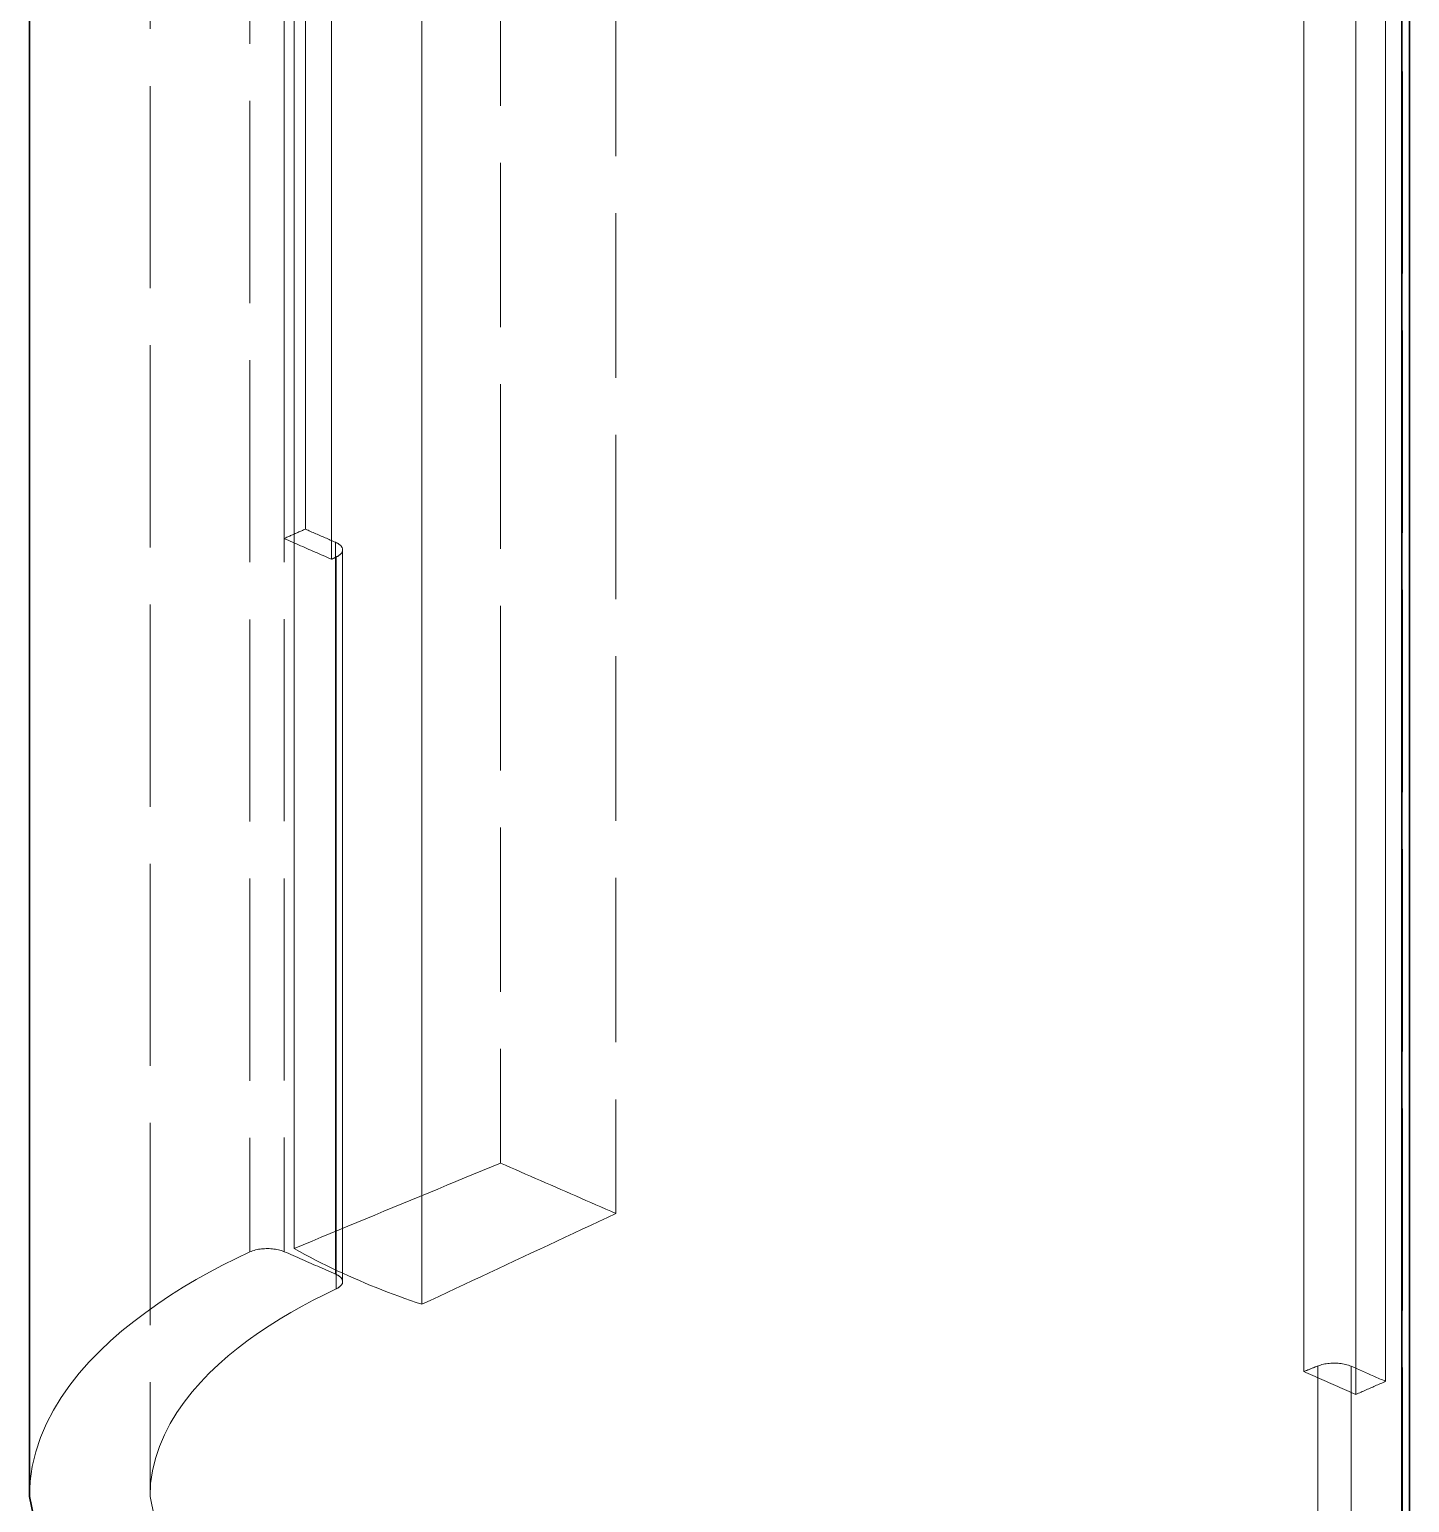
# Model space of a CAD drawing. Header units: millimetres. Extents: x 10 to 410, y 10 to 287.
# Drawn here: x 299.97 to 306.02, y 177.96 to 184.41 of the extents above; entities that cross this region are included whole.
import ezdxf

# ---------------------------------------------------------------- set-up
doc = ezdxf.new("R2010")
doc.units = ezdxf.units.MM
doc.linetypes.add('DASHED', pattern=[0.75, 0.5, -0.25])
doc.layers.add('HIDDEN', color=8, linetype='DASHED', lineweight=18)
doc.layers.add('VISIBLE', color=7, linetype='CONTINUOUS', lineweight=35)

msp = doc.modelspace()

# ---------------------------------------------------------------- linework, layer by layer
at = {"layer": 'HIDDEN'}
for points in [[(300.9354, 179.0562), (300.9354, 180.1923), (300.9354, 181.3283), (300.9354, 182.4643), (300.9354, 183.6004), (300.9354, 184.7364), (300.9354, 185.8724), (300.9354, 187.0085), (300.9354, 188.1445), (300.9354, 189.2805), (300.9354, 190.4166), (300.9354, 191.5526), (300.9354, 192.6886), (300.9354, 193.8247), (300.9354, 194.9607), (300.9354, 196.0967), (300.9354, 197.2328), (300.9354, 198.3688), (300.9354, 199.5048), (300.9354, 200.6409), (300.9354, 201.7769), (300.9354, 202.9129), (300.9354, 204.049), (300.9354, 205.185)], [(301.0872, 179.0574), (301.0872, 180.1934), (301.0872, 181.3294), (301.0872, 182.4655), (301.0872, 183.6015), (301.0872, 184.7375), (301.0872, 185.8736), (301.0872, 187.0096), (301.0872, 188.1456), (301.0872, 189.2817), (301.0872, 190.4177), (301.0872, 191.5537), (301.0872, 192.6897), (301.0872, 193.8258), (301.0872, 194.9618), (301.0872, 196.0978), (301.0872, 197.2339), (301.0872, 198.3699), (301.0872, 199.5059), (301.0872, 200.642), (301.0872, 201.778), (301.0872, 202.914), (301.0872, 204.0501), (301.0872, 205.1861)], [(300.4985, 177.9853), (300.4985, 179.1213), (300.4985, 180.2573), (300.4985, 181.3934), (300.4985, 182.5294), (300.4985, 183.6654), (300.4985, 184.8015), (300.4985, 185.9375), (300.4985, 187.0735), (300.4985, 188.2096), (300.4985, 189.3456), (300.4985, 190.4816), (300.4985, 191.6177), (300.4985, 192.7537), (300.4985, 193.8897), (300.4985, 195.0258), (300.4985, 196.1618), (300.4985, 197.2978), (300.4985, 198.4339), (300.4985, 199.5699), (300.4985, 200.7059), (300.4985, 201.842), (300.4985, 202.978), (300.4985, 204.114)], [(305.9894, 176.9132), (305.9894, 178.0492), (305.9894, 179.1853), (305.9894, 180.3213), (305.9894, 181.4573), (305.9894, 182.5934), (305.9894, 183.7294), (305.9894, 184.8654), (305.9894, 186.0014), (305.9894, 187.1375), (305.9894, 188.2735), (305.9894, 189.4095), (305.9894, 190.5456), (305.9894, 191.6816), (305.9894, 192.8176), (305.9894, 193.9537), (305.9894, 195.0897), (305.9894, 196.2257), (305.9894, 197.3618), (305.9894, 198.4978), (305.9894, 199.6338), (305.9894, 200.7699), (305.9894, 201.9059), (305.9894, 203.0419)], [(302.0352, 179.4458), (302.0352, 180.4166), (302.0352, 181.3874), (302.0352, 182.3582), (302.0352, 183.329), (302.0352, 184.2998), (302.0352, 185.2706), (302.0352, 186.2414), (302.0352, 187.2122), (302.0352, 188.183), (302.0352, 189.1537), (302.0352, 190.1245), (302.0352, 191.0953), (302.0352, 192.0661), (302.0352, 193.0369), (302.0352, 194.0077), (302.0352, 194.9785), (302.0352, 195.9493), (302.0352, 196.9201), (302.0352, 197.8909), (302.0352, 198.8617), (302.0352, 199.8325), (302.0352, 200.8032), (302.0352, 201.774)], [(302.5406, 179.2248), (302.5406, 180.1955), (302.5406, 181.1663), (302.5406, 182.1371), (302.5406, 183.1079), (302.5406, 184.0787), (302.5406, 185.0495), (302.5406, 186.0203), (302.5406, 186.9911), (302.5406, 187.9619), (302.5406, 188.9327), (302.5406, 189.9035), (302.5406, 190.8743), (302.5406, 191.8451), (302.5406, 192.8158), (302.5406, 193.7866), (302.5406, 194.7574), (302.5406, 195.7282), (302.5406, 196.699), (302.5406, 197.6698), (302.5406, 198.6406), (302.5406, 199.6114), (302.5406, 200.5822), (302.5406, 201.553)], [(301.0863, 182.1826), (301.0863, 182.3788), (301.0863, 182.575), (301.0863, 182.7712), (301.0863, 182.9675), (301.0863, 183.1637), (301.0863, 183.3599), (301.0863, 183.5561), (301.0863, 183.7524), (301.0863, 183.9486), (301.0863, 184.1448), (301.0863, 184.341), (301.0863, 184.5373), (301.0863, 184.7335), (301.0863, 184.9297), (301.0863, 185.1259), (301.0863, 185.3221), (301.0863, 185.5184), (301.0863, 185.7146), (301.0863, 185.9108), (301.0863, 186.107), (301.0863, 186.3033), (301.0863, 186.4995), (301.0863, 186.6957)], [(301.1796, 182.2236), (301.1796, 182.4199), (301.1796, 182.6161), (301.1796, 182.8123), (301.1796, 183.0085), (301.1796, 183.2047), (301.1796, 183.401), (301.1796, 183.5972), (301.1796, 183.7934), (301.1796, 183.9896), (301.1796, 184.1859), (301.1796, 184.3821), (301.1796, 184.5783), (301.1796, 184.7745), (301.1796, 184.9708), (301.1796, 185.167), (301.1796, 185.3632), (301.1796, 185.5594), (301.1796, 185.7557), (301.1796, 185.9519), (301.1796, 186.1481), (301.1796, 186.3443), (301.1796, 186.5406), (301.1796, 186.7368)], [(301.1304, 179.0715), (301.1304, 179.3983), (301.1304, 179.7251), (301.1304, 180.0519), (301.1304, 180.3787), (301.1304, 180.7055), (301.1304, 181.0322), (301.1304, 181.359), (301.1304, 181.6858), (301.1304, 182.0126), (301.1304, 182.3394), (301.1304, 182.6662), (301.1304, 182.9929), (301.1304, 183.3197), (301.1304, 183.6465), (301.1304, 183.9733), (301.1304, 184.3001), (301.1304, 184.6269), (301.1304, 184.9536), (301.1304, 185.2804), (301.1304, 185.6072), (301.1304, 185.934), (301.1304, 186.2608), (301.1304, 186.5876)], [(301.2943, 182.0916), (301.2943, 182.2878), (301.2943, 182.4841), (301.2943, 182.6803), (301.2943, 182.8765), (301.2943, 183.0727), (301.2943, 183.269), (301.2943, 183.4652), (301.2943, 183.6614), (301.2943, 183.8576), (301.2943, 184.0538), (301.2943, 184.2501), (301.2943, 184.4463), (301.2943, 184.6425), (301.2943, 184.8387), (301.2943, 185.035), (301.2943, 185.2312), (301.2943, 185.4274), (301.2943, 185.6236), (301.2943, 185.8199), (301.2943, 186.0161), (301.2943, 186.2123), (301.2943, 186.4085), (301.2943, 186.6048)], [(301.6903, 178.8267), (301.6903, 179.1534), (301.6903, 179.4802), (301.6903, 179.807), (301.6903, 180.1338), (301.6903, 180.4606), (301.6903, 180.7874), (301.6903, 181.1141), (301.6903, 181.4409), (301.6903, 181.7677), (301.6903, 182.0945), (301.6903, 182.4213), (301.6903, 182.7481), (301.6903, 183.0748), (301.6903, 183.4016), (301.6903, 183.7284), (301.6903, 184.0552), (301.6903, 184.382), (301.6903, 184.7088), (301.6903, 185.0355), (301.6903, 185.3623), (301.6903, 185.6891), (301.6903, 186.0159), (301.6903, 186.3427)], [(305.5564, 178.5319), (305.5564, 178.8203), (305.5564, 179.1086), (305.5564, 179.3969), (305.5564, 179.6853), (305.5564, 179.9736), (305.5564, 180.262), (305.5564, 180.5503), (305.5564, 180.8386), (305.5564, 181.127), (305.5564, 181.4153), (305.5564, 181.7037), (305.5564, 181.992), (305.5564, 182.2803), (305.5564, 182.5687), (305.5564, 182.857), (305.5564, 183.1454), (305.5564, 183.4337), (305.5564, 183.722), (305.5564, 184.0104), (305.5564, 184.2987), (305.5564, 184.5871), (305.5564, 184.8754), (305.5564, 185.1638)], [(305.9157, 178.4894), (305.9157, 178.7764), (305.9157, 179.0634), (305.9157, 179.3505), (305.9157, 179.6375), (305.9157, 179.9245), (305.9157, 180.2115), (305.9157, 180.4985), (305.9157, 180.7855), (305.9157, 181.0725), (305.9157, 181.3596), (305.9157, 181.6466), (305.9157, 181.9336), (305.9157, 182.2206), (305.9157, 182.5076), (305.9157, 182.7946), (305.9157, 183.0816), (305.9157, 183.3687), (305.9157, 183.6557), (305.9157, 183.9427), (305.9157, 184.2297), (305.9157, 184.5167), (305.9157, 184.8037), (305.9157, 185.0907)], [(305.785, 178.4319), (305.785, 178.7191), (305.785, 179.0062), (305.785, 179.2933), (305.785, 179.5805), (305.785, 179.8676), (305.785, 180.1548), (305.785, 180.4419), (305.785, 180.7291), (305.785, 181.0162), (305.785, 181.3033), (305.785, 181.5905), (305.785, 181.8776), (305.785, 182.1648), (305.785, 182.4519), (305.785, 182.7391), (305.785, 183.0262), (305.785, 183.3133), (305.785, 183.6005), (305.785, 183.8876), (305.785, 184.1748), (305.785, 184.4619), (305.785, 184.7491), (305.785, 185.0362)], [(301.0863, 182.1826), (301.0904, 182.1843), (301.0944, 182.1861), (301.0985, 182.1879), (301.1025, 182.1897), (301.1066, 182.1915), (301.1107, 182.1933), (301.1147, 182.1951), (301.1188, 182.1968), (301.1228, 182.1986), (301.1269, 182.2004), (301.1309, 182.2022), (301.135, 182.204), (301.1391, 182.2058), (301.1431, 182.2076), (301.1472, 182.2093), (301.1512, 182.2111), (301.1553, 182.2129), (301.1593, 182.2147), (301.1634, 182.2165), (301.1675, 182.2183), (301.1715, 182.2201), (301.1756, 182.2218), (301.1796, 182.2236)], [(301.0863, 182.1826), (301.0954, 182.1786), (301.1044, 182.1747), (301.1134, 182.1707), (301.1225, 182.1667), (301.1315, 182.1628), (301.1406, 182.1588), (301.1496, 182.1549), (301.1586, 182.1509), (301.1677, 182.147), (301.1767, 182.143), (301.1858, 182.1391), (301.1948, 182.1351), (301.2039, 182.1312), (301.2129, 182.1272), (301.2219, 182.1232), (301.231, 182.1193), (301.24, 182.1153), (301.2491, 182.1114), (301.2581, 182.1074), (301.2671, 182.1035), (301.2762, 182.0995), (301.2852, 182.0956), (301.2943, 182.0916)], [(301.1796, 182.2236), (301.1854, 182.2211), (301.1911, 182.2186), (301.1969, 182.2161), (301.2026, 182.2136), (301.2084, 182.211), (301.2141, 182.2085), (301.2199, 182.206), (301.2256, 182.2035), (301.2314, 182.201), (301.2371, 182.1985), (301.2429, 182.196), (301.2487, 182.1934), (301.2544, 182.1909), (301.2602, 182.1884), (301.2659, 182.1859), (301.2717, 182.1834), (301.2774, 182.1809), (301.2832, 182.1783), (301.2889, 182.1758), (301.2947, 182.1733), (301.3004, 182.1708), (301.3062, 182.1683), (301.3119, 182.1658)], [(301.343, 182.1329), (301.3429, 182.135), (301.3426, 182.137), (301.3421, 182.139), (301.3414, 182.141), (301.3405, 182.1429), (301.3395, 182.1447), (301.3384, 182.1464), (301.3372, 182.1481), (301.3358, 182.1497), (301.3344, 182.1512), (301.3329, 182.1527), (301.3314, 182.154), (301.3298, 182.1554), (301.3282, 182.1566), (301.3265, 182.1578), (301.3247, 182.159), (301.323, 182.1601), (301.3212, 182.1611), (301.3194, 182.1621), (301.3175, 182.1631), (301.3157, 182.164), (301.3138, 182.1649), (301.3119, 182.1658)], [(301.3119, 178.9591), (301.3119, 179.0985), (301.3119, 179.2379), (301.3119, 179.3773), (301.3119, 179.5167), (301.3119, 179.6562), (301.3119, 179.7956), (301.3119, 179.935), (301.3119, 180.0744), (301.3119, 180.2139), (301.3119, 180.3533), (301.3119, 180.4927), (301.3119, 180.6321), (301.3119, 180.7715), (301.3119, 180.911), (301.3119, 181.0504), (301.3119, 181.1898), (301.3119, 181.3292), (301.3119, 181.4687), (301.3119, 181.6081), (301.3119, 181.7475), (301.3119, 181.8869), (301.3119, 182.0263), (301.3119, 182.1658)], [(301.3146, 182.1013), (301.3137, 182.1009), (301.3128, 182.1004), (301.312, 182.1), (301.3111, 182.0996), (301.3102, 182.0992), (301.3093, 182.0988), (301.3084, 182.0984), (301.3075, 182.0979), (301.3066, 182.0975), (301.3058, 182.0971), (301.3049, 182.0967), (301.304, 182.0963), (301.3031, 182.0958), (301.3022, 182.0954), (301.3013, 182.095), (301.3005, 182.0946), (301.2996, 182.0941), (301.2987, 182.0937), (301.2978, 182.0933), (301.2969, 182.0929), (301.296, 182.0925), (301.2951, 182.092), (301.2943, 182.0916)], [(301.3146, 182.1013), (301.3164, 182.1021), (301.3181, 182.103), (301.3198, 182.1039), (301.3215, 182.1049), (301.3232, 182.1059), (301.3248, 182.1069), (301.3265, 182.108), (301.328, 182.1091), (301.3296, 182.1103), (301.3311, 182.1115), (301.3326, 182.1128), (301.334, 182.1141), (301.3353, 182.1155), (301.3366, 182.117), (301.3378, 182.1185), (301.3389, 182.1201), (301.3399, 182.1218), (301.3408, 182.1235), (301.3416, 182.1253), (301.3422, 182.1272), (301.3426, 182.129), (301.3429, 182.131), (301.343, 182.1329)], [(301.3146, 178.8946), (301.3146, 179.034), (301.3146, 179.1734), (301.3146, 179.3128), (301.3146, 179.4523), (301.3146, 179.5917), (301.3146, 179.7311), (301.3146, 179.8705), (301.3146, 180.01), (301.3146, 180.1494), (301.3146, 180.2888), (301.3146, 180.4282), (301.3146, 180.5676), (301.3146, 180.7071), (301.3146, 180.8465), (301.3146, 180.9859), (301.3146, 181.1253), (301.3146, 181.2648), (301.3146, 181.4042), (301.3146, 181.5436), (301.3146, 181.683), (301.3146, 181.8224), (301.3146, 181.9619), (301.3146, 182.1013)], [(301.343, 178.9262), (301.343, 179.0656), (301.343, 179.205), (301.343, 179.3445), (301.343, 179.4839), (301.343, 179.6233), (301.343, 179.7627), (301.343, 179.9022), (301.343, 180.0416), (301.343, 180.181), (301.343, 180.3204), (301.343, 180.4598), (301.343, 180.5993), (301.343, 180.7387), (301.343, 180.8781), (301.343, 181.0175), (301.343, 181.157), (301.343, 181.2964), (301.343, 181.4358), (301.343, 181.5752), (301.343, 181.7146), (301.343, 181.8541), (301.343, 181.9935), (301.343, 182.1329)], [(302.0352, 179.4458), (301.9959, 179.4296), (301.9565, 179.4133), (301.9172, 179.397), (301.8778, 179.3807), (301.8385, 179.3645), (301.7992, 179.3482), (301.7598, 179.3319), (301.7205, 179.3156), (301.6811, 179.2994), (301.6418, 179.2831), (301.6025, 179.2668), (301.5631, 179.2505), (301.5238, 179.2343), (301.4844, 179.218), (301.4451, 179.2017), (301.4058, 179.1855), (301.3664, 179.1692), (301.3271, 179.1529), (301.2878, 179.1366), (301.2484, 179.1204), (301.2091, 179.1041), (301.1697, 179.0878), (301.1304, 179.0715)], [(302.5406, 179.2248), (302.5187, 179.2344), (302.4967, 179.244), (302.4747, 179.2536), (302.4527, 179.2632), (302.4307, 179.2728), (302.4088, 179.2824), (302.3868, 179.292), (302.3648, 179.3017), (302.3428, 179.3113), (302.3209, 179.3209), (302.2989, 179.3305), (302.2769, 179.3401), (302.2549, 179.3497), (302.233, 179.3593), (302.211, 179.3689), (302.189, 179.3785), (302.167, 179.3882), (302.1451, 179.3978), (302.1231, 179.4074), (302.1011, 179.417), (302.0791, 179.4266), (302.0572, 179.4362), (302.0352, 179.4458)], [(301.6903, 178.8267), (301.7272, 178.844), (301.7642, 178.8613), (301.8012, 178.8786), (301.8382, 178.8959), (301.8751, 178.9132), (301.9121, 178.9305), (301.9491, 178.9478), (301.986, 178.9651), (302.023, 178.9824), (302.06, 178.9997), (302.097, 179.0171), (302.1339, 179.0344), (302.1709, 179.0517), (302.2079, 179.069), (302.2449, 179.0863), (302.2818, 179.1036), (302.3188, 179.1209), (302.3558, 179.1382), (302.3927, 179.1555), (302.4297, 179.1728), (302.4667, 179.1901), (302.5037, 179.2074), (302.5406, 179.2248)], [(300.9354, 179.0562), (300.9416, 179.0589), (300.948, 179.0612), (300.9544, 179.0633), (300.9609, 179.065), (300.9675, 179.0665), (300.9742, 179.0677), (300.9808, 179.0688), (300.9876, 179.0696), (300.9943, 179.0702), (301.001, 179.0706), (301.0078, 179.0708), (301.0145, 179.0709), (301.0213, 179.0707), (301.0281, 179.0704), (301.0348, 179.0699), (301.0415, 179.0691), (301.0482, 179.0682), (301.0549, 179.067), (301.0615, 179.0656), (301.068, 179.064), (301.0745, 179.0621), (301.0809, 179.0599), (301.0872, 179.0574)], [(301.1304, 179.0715), (301.1536, 179.0585), (301.1769, 179.0457), (301.2004, 179.0332), (301.224, 179.0209), (301.2477, 179.0088), (301.2715, 178.997), (301.2955, 178.9853), (301.3195, 178.9739), (301.3437, 178.9628), (301.3679, 178.9518), (301.3922, 178.941), (301.4167, 178.9305), (301.4412, 178.9201), (301.4658, 178.9099), (301.4904, 178.9), (301.5152, 178.8902), (301.54, 178.8806), (301.5649, 178.8711), (301.5898, 178.8619), (301.6149, 178.8528), (301.6399, 178.8439), (301.6651, 178.8352), (301.6903, 178.8267)], [(300.9354, 179.0562), (300.8759, 179.0277), (300.8169, 178.998), (300.7587, 178.967), (300.7011, 178.9348), (300.6442, 178.9012), (300.5883, 178.8662), (300.5333, 178.8296), (300.4794, 178.7915), (300.4268, 178.7518), (300.3755, 178.7102), (300.3257, 178.6668), (300.2778, 178.6215), (300.2318, 178.5741), (300.1882, 178.5246), (300.1473, 178.4728), (300.1094, 178.4188), (300.075, 178.3625), (300.0445, 178.3039), (300.0186, 178.2433), (299.9977, 178.1807), (299.9824, 178.1165), (299.973, 178.0512), (299.9698, 177.9853)], [(301.0872, 179.0574), (301.0969, 179.0531), (301.1067, 179.0488), (301.1165, 179.0445), (301.1263, 179.0403), (301.136, 179.036), (301.1458, 179.0317), (301.1556, 179.0274), (301.1653, 179.0232), (301.1751, 179.0189), (301.1849, 179.0146), (301.1947, 179.0103), (301.2044, 179.0061), (301.2142, 179.0018), (301.224, 178.9975), (301.2337, 178.9932), (301.2435, 178.989), (301.2533, 178.9847), (301.2631, 178.9804), (301.2728, 178.9761), (301.2826, 178.9719), (301.2924, 178.9676), (301.3022, 178.9633), (301.3119, 178.9591)], [(301.3119, 178.9591), (301.3138, 178.9582), (301.3157, 178.9573), (301.3175, 178.9564), (301.3194, 178.9554), (301.3212, 178.9544), (301.323, 178.9534), (301.3247, 178.9523), (301.3265, 178.9511), (301.3282, 178.9499), (301.3298, 178.9487), (301.3314, 178.9473), (301.3329, 178.946), (301.3344, 178.9445), (301.3358, 178.943), (301.3372, 178.9414), (301.3384, 178.9397), (301.3395, 178.938), (301.3405, 178.9362), (301.3414, 178.9343), (301.3421, 178.9323), (301.3426, 178.9303), (301.3429, 178.9283), (301.343, 178.9262)], [(301.3146, 178.8946), (301.2643, 178.8703), (301.2144, 178.845), (301.1651, 178.8186), (301.1163, 178.7912), (301.0683, 178.7626), (301.021, 178.7328), (300.9745, 178.7018), (300.9289, 178.6694), (300.8843, 178.6356), (300.841, 178.6003), (300.7989, 178.5634), (300.7584, 178.5249), (300.7196, 178.4846), (300.6828, 178.4426), (300.6482, 178.3986), (300.6162, 178.3528), (300.5871, 178.305), (300.5615, 178.2553), (300.5396, 178.2039), (300.522, 178.1508), (300.5091, 178.0964), (300.5011, 178.0411), (300.4985, 177.9853)], [(301.343, 178.9262), (301.3429, 178.9243), (301.3426, 178.9223), (301.3422, 178.9204), (301.3416, 178.9186), (301.3408, 178.9168), (301.3399, 178.9151), (301.3389, 178.9134), (301.3378, 178.9118), (301.3366, 178.9103), (301.3353, 178.9088), (301.334, 178.9074), (301.3326, 178.9061), (301.3311, 178.9048), (301.3296, 178.9036), (301.328, 178.9024), (301.3265, 178.9013), (301.3248, 178.9002), (301.3232, 178.8992), (301.3215, 178.8982), (301.3198, 178.8972), (301.3181, 178.8963), (301.3164, 178.8954), (301.3146, 178.8946)], [(305.5564, 178.5319), (305.5591, 178.533), (305.5618, 178.534), (305.5644, 178.5351), (305.5671, 178.5361), (305.5698, 178.5372), (305.5724, 178.5382), (305.5751, 178.5393), (305.5778, 178.5403), (305.5805, 178.5414), (305.5831, 178.5424), (305.5858, 178.5435), (305.5884, 178.5446), (305.5911, 178.5456), (305.5938, 178.5467), (305.5964, 178.5478), (305.5991, 178.5489), (305.6018, 178.5499), (305.6044, 178.551), (305.6071, 178.5521), (305.6097, 178.5532), (305.6124, 178.5543), (305.615, 178.5554), (305.6177, 178.5564)], [(305.7647, 178.5555), (305.7586, 178.5579), (305.7524, 178.56), (305.7462, 178.5619), (305.7399, 178.5635), (305.7335, 178.5649), (305.727, 178.5661), (305.7206, 178.567), (305.7141, 178.5678), (305.7076, 178.5684), (305.7011, 178.5687), (305.6945, 178.569), (305.688, 178.569), (305.6815, 178.5688), (305.675, 178.5685), (305.6685, 178.568), (305.662, 178.5673), (305.6555, 178.5665), (305.649, 178.5654), (305.6426, 178.5641), (305.6363, 178.5626), (305.63, 178.5608), (305.6238, 178.5588), (305.6177, 178.5564)], [(305.6177, 177.0125), (305.6177, 177.0796), (305.6177, 177.1467), (305.6177, 177.2139), (305.6177, 177.281), (305.6177, 177.3481), (305.6177, 177.4153), (305.6177, 177.4824), (305.6177, 177.5495), (305.6177, 177.6166), (305.6177, 177.6838), (305.6177, 177.7509), (305.6177, 177.818), (305.6177, 177.8852), (305.6177, 177.9523), (305.6177, 178.0194), (305.6177, 178.0865), (305.6177, 178.1537), (305.6177, 178.2208), (305.6177, 178.2879), (305.6177, 178.3551), (305.6177, 178.4222), (305.6177, 178.4893), (305.6177, 178.5564)], [(305.7647, 178.5555), (305.7712, 178.5526), (305.7778, 178.5497), (305.7844, 178.5468), (305.7909, 178.544), (305.7975, 178.5411), (305.8041, 178.5382), (305.8106, 178.5354), (305.8172, 178.5325), (305.8238, 178.5296), (305.8303, 178.5267), (305.8369, 178.5239), (305.8435, 178.521), (305.85, 178.5181), (305.8566, 178.5153), (305.8632, 178.5124), (305.8697, 178.5095), (305.8763, 178.5066), (305.8829, 178.5038), (305.8894, 178.5009), (305.896, 178.498), (305.9026, 178.4952), (305.9091, 178.4923), (305.9157, 178.4894)], [(305.7647, 177.0115), (305.7647, 177.0786), (305.7647, 177.1457), (305.7647, 177.2129), (305.7647, 177.28), (305.7647, 177.3471), (305.7647, 177.4143), (305.7647, 177.4814), (305.7647, 177.5485), (305.7647, 177.6157), (305.7647, 177.6828), (305.7647, 177.7499), (305.7647, 177.817), (305.7647, 177.8842), (305.7647, 177.9513), (305.7647, 178.0184), (305.7647, 178.0856), (305.7647, 178.1527), (305.7647, 178.2198), (305.7647, 178.2869), (305.7647, 178.3541), (305.7647, 178.4212), (305.7647, 178.4883), (305.7647, 178.5555)], [(305.5564, 178.5319), (305.5664, 178.5276), (305.5763, 178.5232), (305.5862, 178.5189), (305.5962, 178.5145), (305.6061, 178.5102), (305.6161, 178.5058), (305.626, 178.5015), (305.6359, 178.4971), (305.6459, 178.4928), (305.6558, 178.4884), (305.6658, 178.4841), (305.6757, 178.4797), (305.6856, 178.4754), (305.6956, 178.4711), (305.7055, 178.4667), (305.7155, 178.4624), (305.7254, 178.458), (305.7353, 178.4537), (305.7453, 178.4493), (305.7552, 178.445), (305.7652, 178.4406), (305.7751, 178.4363), (305.785, 178.4319)], [(305.785, 178.4319), (305.7907, 178.4344), (305.7964, 178.4369), (305.8021, 178.4394), (305.8078, 178.4419), (305.8134, 178.4444), (305.8191, 178.4469), (305.8248, 178.4494), (305.8305, 178.4519), (305.8362, 178.4544), (305.8418, 178.4569), (305.8475, 178.4594), (305.8532, 178.4619), (305.8589, 178.4644), (305.8646, 178.4669), (305.8702, 178.4694), (305.8759, 178.4719), (305.8816, 178.4744), (305.8873, 178.4769), (305.893, 178.4794), (305.8986, 178.4819), (305.9043, 178.4844), (305.91, 178.4869), (305.9157, 178.4894)], [(300.4985, 177.9853), (300.5484, 177.7446), (300.6774, 177.5345), (300.8527, 177.3605), (301.0538, 177.2168), (301.2703, 177.0973), (301.4965, 176.9973), (301.7292, 176.9135), (301.9665, 176.8437), (302.2071, 176.7863), (302.4501, 176.74), (302.6949, 176.704), (302.9409, 176.6776), (303.1876, 176.6605), (303.4349, 176.6524), (303.6823, 176.6531), (303.9294, 176.6627), (304.1761, 176.6813), (304.4219, 176.7092), (304.6664, 176.7469), (304.9091, 176.7949), (305.1492, 176.8543), (305.3859, 176.9262), (305.6177, 177.0125)]]:
    msp.add_lwpolyline(points, dxfattribs=at)
at = {"layer": 'VISIBLE'}
for points in [[(299.9698, 177.9853), (299.9698, 179.1213), (299.9698, 180.2573), (299.9698, 181.3934), (299.9698, 182.5294), (299.9698, 183.6654), (299.9698, 184.8015), (299.9698, 185.9375), (299.9698, 187.0735), (299.9698, 188.2096), (299.9698, 189.3456), (299.9698, 190.4816), (299.9698, 191.6177), (299.9698, 192.7537), (299.9698, 193.8897), (299.9698, 195.0258), (299.9698, 196.1618), (299.9698, 197.2978), (299.9698, 198.4339), (299.9698, 199.5699), (299.9698, 200.7059), (299.9698, 201.842), (299.9698, 202.978), (299.9698, 204.114)], [(305.9873, 176.8466), (305.9873, 177.9826), (305.9873, 179.1187), (305.9873, 180.2547), (305.9873, 181.3907), (305.9873, 182.5268), (305.9873, 183.6628), (305.9873, 184.7988), (305.9873, 185.9349), (305.9873, 187.0709), (305.9873, 188.2069), (305.9873, 189.343), (305.9873, 190.479), (305.9873, 191.615), (305.9873, 192.7511), (305.9873, 193.8871), (305.9873, 195.0231), (305.9873, 196.1592), (305.9873, 197.2952), (305.9873, 198.4312), (305.9873, 199.5673), (305.9873, 200.7033), (305.9873, 201.8393), (305.9873, 202.9754)], [(306.0205, 176.8803), (306.0205, 178.0164), (306.0205, 179.1524), (306.0205, 180.2884), (306.0205, 181.4245), (306.0205, 182.5605), (306.0205, 183.6965), (306.0205, 184.8326), (306.0205, 185.9686), (306.0205, 187.1046), (306.0205, 188.2407), (306.0205, 189.3767), (306.0205, 190.5127), (306.0205, 191.6488), (306.0205, 192.7848), (306.0205, 193.9208), (306.0205, 195.0569), (306.0205, 196.1929), (306.0205, 197.3289), (306.0205, 198.465), (306.0205, 199.601), (306.0205, 200.737), (306.0205, 201.8731), (306.0205, 203.0091)], [(299.9698, 177.9853), (300.0285, 177.7024), (300.1803, 177.4556), (300.3865, 177.2512), (300.623, 177.0824), (300.8775, 176.942), (301.1435, 176.8246), (301.4171, 176.7263), (301.6961, 176.6444), (301.979, 176.5771), (302.2646, 176.5228), (302.5523, 176.4806), (302.8415, 176.4498), (303.1315, 176.4299), (303.4222, 176.4205), (303.7129, 176.4216), (304.0035, 176.4331), (304.2934, 176.4552), (304.5823, 176.4882), (304.8697, 176.5327), (305.1548, 176.5895), (305.437, 176.6597), (305.715, 176.7447), (305.9873, 176.8466)]]:
    msp.add_lwpolyline(points, dxfattribs=at)

doc.saveas('drawing.dxf')
